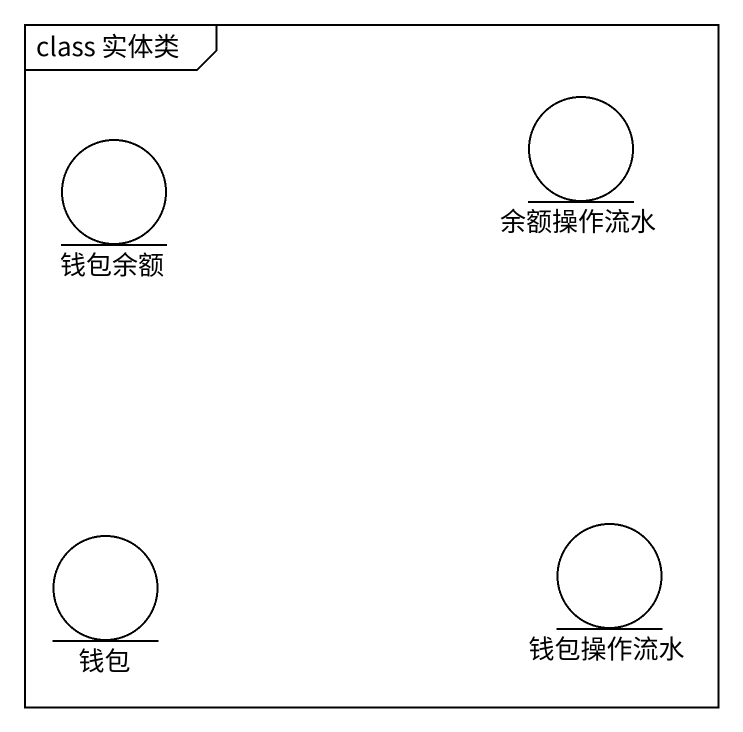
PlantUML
@startuml
mainframe class 实体类
entity 钱包余额
entity 余额操作流水
entity 钱包
entity 钱包操作流水
@enduml
